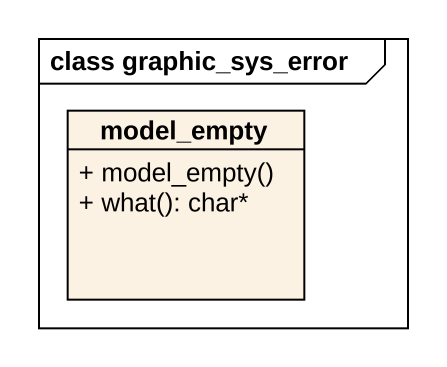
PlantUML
@startuml
mainframe class graphic_sys_error
hide circle
hide empty members
skinparam classAttributeIconSize 0
class model_empty {
  + model_empty()
  + what(): char*
}
@enduml
